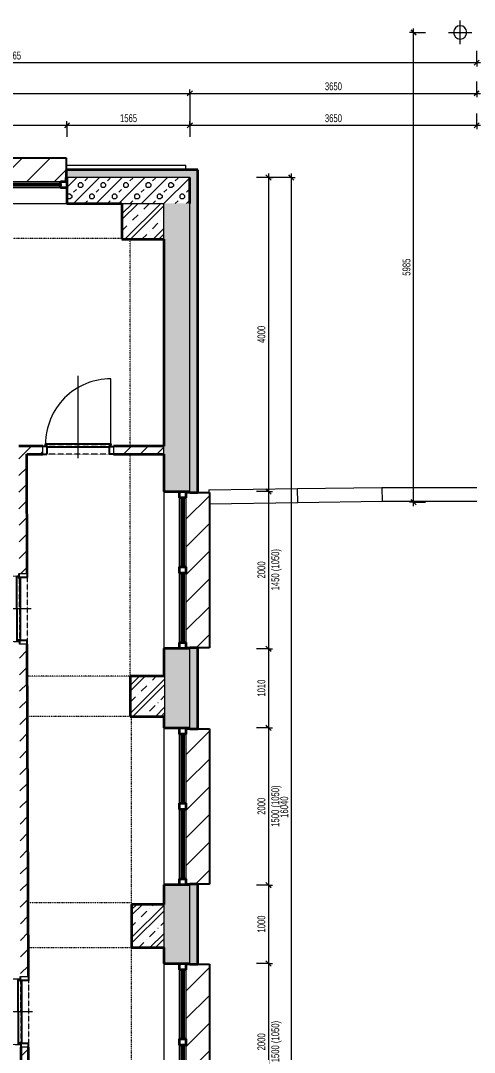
# Model space of a CAD drawing. Header units: millimetres. Extents: x -2814 to 222032, y -45352 to 20466.
# Drawn here: x 4611 to 10382, y -11243 to 1897 of the extents above; entities that cross this region are included whole.
import ezdxf

# ---------------------------------------------------------------- set-up
doc = ezdxf.new("R2010")
doc.units = ezdxf.units.MM
doc.linetypes.add('Dash dot dot', pattern=[5, 2, -1, 0, -1, 0, -1])
doc.linetypes.add('Čerchovaná se dvěma tečkami', pattern=[2.59, 1, -0.53, 0, -0.53, 0, -0.53])
for name, color, linetype, lineweight in [('A-ANNO-DIMS', 211, 'Continuous', 9), ('A-ANNO-DIMS-50', 211, 'Continuous', 9), ('A-DETL', 90, 'Continuous', 13), ('A-DETL-MBND', 5, 'Continuous', 13), ('A-DOOR', 31, 'Continuous', 13), ('A-DOOR-FRAM', 31, 'Continuous', 25), ('A-GENM', 13, 'Continuous', 13), ('A-GLAZ', 151, 'Continuous', 13), ('A-WALL', 113, 'Continuous', 13), ('A-WALL-PATT', 111, 'Continuous', 13), ('P-PIPE', 3, 'Continuous', 13), ('P-PIPE-CNTR', 3, 'Continuous', 13), ('Q-SPCQ', 91, 'Continuous', 13)]:
    doc.layers.add(name, color=color, linetype=linetype, lineweight=lineweight)
doc.styles.add('Arial_1', font='arial.ttf', dxfattribs={"width": 0.7, "height": 100})
doc.dimstyles.new('Vnitřní_-_průhledné', dxfattribs={"dimscale": 304.8, "dimtxt": 102.02594, "dimasz": 0.213255, "dimexe": 0.164042, "dimexo": 0.0625, "dimgap": 0.032808, "dimtad": 1, "dimdec": 0, "dimrnd": 5, "dimzin": 0, "dimdsep": 46, "dimtxsty": 'Arial_1', "dimblk1": 'OBLIQUE', "dimblk2": 'OBLIQUE', "dimsah": 1, "dimcen": 0.09, "dimdle": 0.164042, "dimazin": 0, "dimtfac": 1, "dimtdec": 4, "dimtix": 1, "dimtmove": 0, "dimatfit": 3, "dimfxl": 0.492126, "dimfxlon": 1, "dimtvp": 1, "dimtolj": 1, "dimtzin": 0, "dimarcsym": 2})
pattern_1 = [(45, (0, 0), (-106.066, 106.066), [])]
pattern_2 = [(45, (0, 0), (-179.605, 179.605), []), (45, (71.84, 6e-12), (-179.605, 179.605), []), (45, (215.53, 2e-11), (-107.763, 251.447), [101.6, -50.8, 1.676, -49.124])]

# ---------------------------------------------------------------- blocks, each defined once
blk = doc.blocks.new('DVERE_1k_oblozka - DD03_01_800x1970_koupelna-1549491-1NP_DEMOLICE A')
at = {"layer": 'A-DOOR'}
for p, q in [((-450, 53), (-400, 53)), ((-450, -47), (-450, 53)), ((-400, 53), (-400, -47)), ((0, 103), (0, -947)), ((400, 53), (450, 53)), ((400, -47), (400, 53)), ((450, 53), (450, -47)), ((-400, -47), (-450, -47)), ((-415, -47), (-415, -907)), ((305, -77), (-305, -77)), ((450, -47), (400, -47)), ((415, -77), (415, -47))]:
    blk.add_line(p, q, dxfattribs=at)
at = {"layer": 'A-DOOR', "linetype": 'Čerchovaná se dvěma tečkami'}
for p, q in [((-400, 53), (400, 53)), ((-400, -47), (400, -47))]:
    blk.add_line(p, q, dxfattribs=at)
at = {"layer": 'A-DOOR', "lineweight": 25}
for p, q in [((-415, -62), (-400, -62)), ((-415, -77), (-415, -62)), ((415, -77), (-415, -77)), ((-400, -37), (400, -37)), ((-400, -62), (-400, -47)), ((400, -47), (400, -62)), ((400, -62), (415, -62)), ((415, -62), (415, -77))]:
    blk.add_line(p, q, dxfattribs=at)
at = {"layer": 'A-DOOR'}
blk.add_arc((-415, -77), 830, 270, 0, dxfattribs=at)
at = {"layer": 'A-DOOR-FRAM'}
for p, q in [((-450, 53), (-400, 53)), ((-400, 53), (-400, -47)), ((400, -47), (400, 53)), ((450, 53), (400, 53)), ((-400, -47), (-450, -47)), ((400, -47), (450, -47))]:
    blk.add_line(p, q, dxfattribs=at)
blk = doc.blocks.new('DVERE_1k_oblozka - DD03_01_800x1970_koupelna-1549492-1NP_DEMOLICE A')
at = {"layer": 'A-DOOR'}
for p, q in [((-450, 53), (-400, 53)), ((-450, -47), (-450, 53)), ((-400, 53), (-400, -47)), ((0, 103), (0, -947)), ((400, 53), (450, 53)), ((400, -47), (400, 53)), ((450, 53), (450, -47)), ((-400, -47), (-450, -47)), ((-415, -47), (-415, -907)), ((305, -77), (-305, -77)), ((450, -47), (400, -47)), ((415, -77), (415, -47))]:
    blk.add_line(p, q, dxfattribs=at)
at = {"layer": 'A-DOOR', "linetype": 'Čerchovaná se dvěma tečkami'}
for p, q in [((-400, 53), (400, 53)), ((-400, -47), (400, -47))]:
    blk.add_line(p, q, dxfattribs=at)
at = {"layer": 'A-DOOR', "lineweight": 25}
for p, q in [((-415, -62), (-400, -62)), ((-415, -77), (-415, -62)), ((415, -77), (-415, -77)), ((-400, -37), (400, -37)), ((-400, -62), (-400, -47)), ((400, -47), (400, -62)), ((400, -62), (415, -62)), ((415, -62), (415, -77))]:
    blk.add_line(p, q, dxfattribs=at)
at = {"layer": 'A-DOOR'}
blk.add_arc((-415, -77), 830, 270, 0, dxfattribs=at)
at = {"layer": 'A-DOOR-FRAM'}
for p, q in [((-450, 53), (-400, 53)), ((-400, 53), (-400, -47)), ((400, -47), (400, 53)), ((450, 53), (400, 53)), ((-400, -47), (-450, -47)), ((400, -47), (450, -47))]:
    blk.add_line(p, q, dxfattribs=at)
blk = doc.blocks.new('OKNO_2k_ - OKNO_2k_2000x1440-1963729-1NP_DEMOLICE A')
at = {"layer": 'A-GLAZ'}
h = blk.add_hatch(dxfattribs=at)
h.set_pattern_fill('FP_101', color=256, style=0, pattern_type=2)
h.set_pattern_definition([(180, (4199.984, -266.784), (-75, -43.3), [50, -100]), (240, (4149.984, -266.784), (-0.0011, -86.6019), [50, -100]), (120, (4149.984, -266.784), (-74.9989, 43.3019), [50, -100])])
h.paths.add_polyline_path([(-1000, -115), (-1000, -166), (-990, -166), (-990, -115)])
h.paths.add_polyline_path([(990, -115), (990, -166), (1000, -166), (1000, -115)])
at = {"layer": 'A-GLAZ', "lineweight": 35}
for p, q in [((-1000, -35), (-920, -35)), ((-1000, -115), (-1000, -35)), ((-1000, -115), (-990, -115)), ((-1000, -166), (-1000, -115)), ((-920, -115), (-1000, -115)), ((-990, -115), (-990, -166)), ((-920, -35), (-920, -115)), ((-920, -85), (-920, -65)), ((-920, -65), (-40, -65)), ((-40, -85), (-920, -85)), ((-40, -35), (40, -35)), ((-40, -115), (-40, -35)), ((-40, -65), (-40, -85)), ((40, -115), (-40, -115)), ((40, -35), (40, -115)), ((40, -85), (40, -65)), ((40, -65), (920, -65)), ((920, -85), (40, -85)), ((920, -35), (1000, -35)), ((920, -115), (920, -35)), ((920, -65), (920, -85)), ((1000, -115), (920, -115)), ((990, -115), (1000, -115)), ((990, -166), (990, -115)), ((1000, -35), (1000, -115)), ((1000, -115), (1000, -166)), ((-990, -166), (-1000, -166)), ((1000, -166), (990, -166))]:
    blk.add_line(p, q, dxfattribs=at)
at = {"layer": 'A-GLAZ'}
for p, q in [((-920, -35), (-40, -35)), ((-40, -115), (-920, -115)), ((40, -35), (920, -35)), ((920, -115), (40, -115))]:
    blk.add_line(p, q, dxfattribs=at)
blk = doc.blocks.new('parapet s nosem_vnitní - parapet s nosem_vnitní-1280325-1NP_DEMOLICE A')
at = {"layer": 'A-GENM'}
blk.add_line((1000, 200), (-1000, 200), dxfattribs=at)
blk = doc.blocks.new('parapet_ext - parapet_ext-1802073-1NP_DEMOLICE A')
at = {"layer": 'Q-SPCQ'}
h = blk.add_hatch(dxfattribs=at)
h.set_pattern_fill('FP_102', color=41, style=0, pattern_type=2)
h.set_pattern_definition([(225, (4199.98, -151.78), (176.777, -176.777), [])])
h.paths.add_polyline_path([(-990, 0), (-990, -300), (990, -300), (990, 0), (-920, 0)])
at = {"layer": 'Q-SPCQ', "color": 31, "lineweight": 25}
for p, q in [((-990, -300), (-990, -150)), ((990, -150), (990, -300)), ((990, -300), (-990, -300))]:
    blk.add_line(p, q, dxfattribs=at)
blk = doc.blocks.new('OKNO_2k_ - OKNO_2k_2000x1450-1963754-1NP_DEMOLICE A')
at = {"layer": 'A-GLAZ'}
h = blk.add_hatch(dxfattribs=at)
h.set_pattern_fill('FP_103', color=256, style=0, pattern_type=2)
h.set_pattern_definition([(270, (5101.644, 6597.807), (43.3, -75), [50, -100]), (330, (5101.644, 6547.807), (86.6019, -0.0011), [50, -100]), (210, (5101.644, 6547.807), (-43.3019, -74.9989), [50, -100])])
h.paths.add_polyline_path([(-1000, -166), (-990, -166), (-990, -115), (-1000, -115)])
h.paths.add_polyline_path([(990, -115), (990, -166), (1000, -166), (1000, -115)])
at = {"layer": 'A-GLAZ', "lineweight": 35}
for p, q in [((-1000, -35), (-920, -35)), ((-1000, -115), (-1000, -35)), ((-1000, -115), (-990, -115)), ((-1000, -166), (-1000, -115)), ((-920, -115), (-1000, -115)), ((-990, -115), (-990, -166)), ((-920, -35), (-920, -115)), ((-920, -85), (-920, -65)), ((-920, -65), (-40, -65)), ((-40, -85), (-920, -85)), ((-40, -35), (40, -35)), ((-40, -115), (-40, -35)), ((-40, -65), (-40, -85)), ((40, -115), (-40, -115)), ((40, -35), (40, -115)), ((40, -85), (40, -65)), ((40, -65), (920, -65)), ((920, -85), (40, -85)), ((920, -35), (1000, -35)), ((920, -115), (920, -35)), ((920, -65), (920, -85)), ((1000, -115), (920, -115)), ((990, -115), (1000, -115)), ((990, -166), (990, -115)), ((1000, -35), (1000, -115)), ((1000, -115), (1000, -166)), ((-990, -166), (-1000, -166)), ((1000, -166), (990, -166))]:
    blk.add_line(p, q, dxfattribs=at)
at = {"layer": 'A-GLAZ'}
for p, q in [((-920, -35), (-40, -35)), ((-40, -115), (-920, -115)), ((40, -35), (920, -35)), ((920, -115), (40, -115))]:
    blk.add_line(p, q, dxfattribs=at)
blk = doc.blocks.new('parapet_ext - parapet_ext-V49-1NP_DEMOLICE A')
at = {"layer": 'Q-SPCQ'}
h = blk.add_hatch(dxfattribs=at)
h.set_pattern_fill('FP_104', color=41, style=0, pattern_type=2)
h.set_pattern_definition([(315, (5101.64, 6712.8), (176.777, 176.777), [])])
h.paths.add_polyline_path([(-990, 0), (-990, -300), (990, -300), (990, 0), (-920, 0)])
at = {"layer": 'Q-SPCQ', "color": 31, "lineweight": 25}
for p, q in [((-990, -300), (-990, -150)), ((990, -150), (990, -300)), ((990, -300), (-990, -300))]:
    blk.add_line(p, q, dxfattribs=at)
blk = doc.blocks.new('OKNO_2k_ - OKNO_2k_2000 x 1500-1963725-1NP_DEMOLICE A')
at = {"layer": 'A-GLAZ'}
h = blk.add_hatch(dxfattribs=at)
h.set_pattern_fill('FP_105', color=256, style=0, pattern_type=2)
h.set_pattern_definition([(270, (8111.644, 6597.807), (43.3, -75), [50, -100]), (330, (8111.644, 6547.807), (86.6019, -0.0011), [50, -100]), (210, (8111.644, 6547.807), (-43.3019, -74.9989), [50, -100])])
h.paths.add_polyline_path([(-1000, -166), (-990, -166), (-990, -115), (-1000, -115)])
h.paths.add_polyline_path([(990, -166), (1000, -166), (1000, -115), (990, -115)])
at = {"layer": 'A-GLAZ', "lineweight": 35}
for p, q in [((-1000, -35), (-920, -35)), ((-1000, -115), (-1000, -35)), ((-1000, -115), (-990, -115)), ((-1000, -166), (-1000, -115)), ((-920, -115), (-1000, -115)), ((-990, -115), (-990, -166)), ((-920, -35), (-920, -115)), ((-920, -85), (-920, -65)), ((-920, -65), (-40, -65)), ((-40, -85), (-920, -85)), ((-40, -35), (40, -35)), ((-40, -115), (-40, -35)), ((-40, -65), (-40, -85)), ((40, -115), (-40, -115)), ((40, -35), (40, -115)), ((40, -85), (40, -65)), ((40, -65), (920, -65)), ((920, -85), (40, -85)), ((920, -35), (1000, -35)), ((920, -115), (920, -35)), ((920, -65), (920, -85)), ((1000, -115), (920, -115)), ((990, -115), (1000, -115)), ((990, -166), (990, -115)), ((1000, -35), (1000, -115)), ((1000, -115), (1000, -166)), ((-990, -166), (-1000, -166)), ((1000, -166), (990, -166))]:
    blk.add_line(p, q, dxfattribs=at)
at = {"layer": 'A-GLAZ'}
for p, q in [((-920, -35), (-40, -35)), ((-40, -115), (-920, -115)), ((40, -35), (920, -35)), ((920, -115), (40, -115))]:
    blk.add_line(p, q, dxfattribs=at)
blk = doc.blocks.new('parapet_ext - parapet_ext-V50-1NP_DEMOLICE A')
at = {"layer": 'Q-SPCQ'}
h = blk.add_hatch(dxfattribs=at)
h.set_pattern_fill('FP_106', color=41, style=0, pattern_type=2)
h.set_pattern_definition([(315, (8111.64, 6712.8), (176.7767, 176.7767), [])])
h.paths.add_polyline_path([(-990, 0), (-990, -300), (990, -300), (990, 0), (-920, 0)])
at = {"layer": 'Q-SPCQ', "color": 31, "lineweight": 25}
for p, q in [((-990, -300), (-990, -150)), ((990, -150), (990, -300)), ((990, -300), (-990, -300))]:
    blk.add_line(p, q, dxfattribs=at)
blk = doc.blocks.new('OKNO_2k_ - OKNO_2k_2000 x 1500-V51-1NP_DEMOLICE A')
at = {"layer": 'A-GLAZ'}
h = blk.add_hatch(dxfattribs=at)
h.set_pattern_fill('FP_107', color=256, style=0, pattern_type=2)
h.set_pattern_definition([(270, (11111.644, 6597.807), (43.3, -75), [50, -100]), (330, (11111.644, 6547.807), (86.6019, -0.0011), [50, -100]), (210, (11111.644, 6547.807), (-43.3019, -74.9989), [50, -100])])
h.paths.add_polyline_path([(-1000, -115), (-1000, -166), (-990, -166), (-990, -115)])
h.paths.add_polyline_path([(990, -166), (1000, -166), (1000, -115), (990, -115)])
at = {"layer": 'A-GLAZ', "lineweight": 35}
for p, q in [((-1000, -35), (-920, -35)), ((-1000, -115), (-1000, -35)), ((-1000, -115), (-990, -115)), ((-1000, -166), (-1000, -115)), ((-920, -115), (-1000, -115)), ((-990, -115), (-990, -166)), ((-920, -35), (-920, -115)), ((-920, -85), (-920, -65)), ((-920, -65), (-40, -65)), ((-40, -85), (-920, -85)), ((-40, -35), (40, -35)), ((-40, -115), (-40, -35)), ((-40, -65), (-40, -85)), ((40, -115), (-40, -115)), ((40, -35), (40, -115)), ((40, -85), (40, -65)), ((40, -65), (920, -65)), ((920, -85), (40, -85)), ((920, -35), (1000, -35)), ((920, -115), (920, -35)), ((920, -65), (920, -85)), ((1000, -115), (920, -115)), ((990, -115), (1000, -115)), ((990, -166), (990, -115)), ((1000, -35), (1000, -115)), ((1000, -115), (1000, -166)), ((-990, -166), (-1000, -166)), ((1000, -166), (990, -166))]:
    blk.add_line(p, q, dxfattribs=at)
at = {"layer": 'A-GLAZ'}
for p, q in [((-920, -35), (-40, -35)), ((-40, -115), (-920, -115)), ((40, -35), (920, -35)), ((920, -115), (40, -115))]:
    blk.add_line(p, q, dxfattribs=at)
blk = doc.blocks.new('parapet_ext - parapet_ext-V52-1NP_DEMOLICE A')
at = {"layer": 'Q-SPCQ'}
h = blk.add_hatch(dxfattribs=at)
h.set_pattern_fill('FP_108', color=41, style=0, pattern_type=2)
h.set_pattern_definition([(315, (11111.64, 6712.8), (176.7767, 176.7767), [])])
h.paths.add_polyline_path([(-990, -51), (-990, -300), (990, -300), (990, 0), (-990, 0), (-990, -50)])
at = {"layer": 'Q-SPCQ', "color": 31, "lineweight": 25}
for p, q in [((-990, -300), (-990, -150)), ((990, -150), (990, -300)), ((990, -300), (-990, -300))]:
    blk.add_line(p, q, dxfattribs=at)
blk = doc.blocks.new('DIMBLOCK1-1NP_DEMOLICE A')
at = {"layer": 'A-ANNO-DIMS-50'}
for p, q in [((9609, 1747), (9559, 1747)), ((9609, -4286), (9609, 1797)), ((9609, 1747), (9759, 1747)), ((9609, -4236), (9559, -4236)), ((9609, -4236), (9759, -4236))]:
    blk.add_line(p, q, dxfattribs=at)
at = {"layer": 'A-ANNO-DIMS-50', "lineweight": 18}
for p, q in [((9609, 1747), (9577, 1779)), ((9609, 1747), (9642, 1714)), ((9609, -4236), (9577, -4204)), ((9609, -4236), (9642, -4269))]:
    blk.add_line(p, q, dxfattribs=at)
at = {"layer": 'A-ANNO-DIMS-50', "color": 0, "insert": (9469, -1352), "char_height": 100, "width": 256.16, "attachment_point": 1, "rotation": 90, "line_spacing_factor": 0.941778, "style": 'Arial_1'}
blk.add_mtext('5985', dxfattribs=at)
blk = doc.blocks.new('_Oblique')
at = {"color": 0, "linetype": 'ByBlock', "lineweight": -2}
blk.add_line((-0.5, -0.5), (0.5, 0.5), dxfattribs=at)
blk = doc.blocks.new('DIMBLOCK22-1NP_DEMOLICE A')
at = {"layer": 'A-ANNO-DIMS-50', "lineweight": 18}
for p, q in [((3200, 565), (3167, 532)), ((3200, 565), (3232, 597)), ((5200, 565), (5167, 532)), ((5200, 565), (5232, 597))]:
    blk.add_line(p, q, dxfattribs=at)
at = {"layer": 'A-ANNO-DIMS-50'}
for p, q in [((3200, 565), (3200, 615)), ((3200, 565), (5200, 565)), ((3200, 565), (3200, 415)), ((5200, 565), (5200, 615)), ((5200, 565), (5200, 415))]:
    blk.add_line(p, q, dxfattribs=at)
at = {"layer": 'A-ANNO-DIMS-50', "color": 0, "char_height": 100, "attachment_point": 1, "line_spacing_factor": 0.941778, "style": 'Arial_1'}
for s, insert, width in [('2000', (4093, 704), 256.16), ('1440 (1050)', (3942, 527), 619.69)]:
    blk.add_mtext(s, dxfattribs=dict(at, insert=insert, width=width))
blk = doc.blocks.new('DIMBLOCK23-1NP_DEMOLICE A')
at = {"layer": 'A-ANNO-DIMS-50', "lineweight": 18}
for p, q in [((5200, 565), (5167, 532)), ((5200, 565), (5232, 597)), ((6763, 565), (6730, 532)), ((6763, 565), (6795, 597))]:
    blk.add_line(p, q, dxfattribs=at)
at = {"layer": 'A-ANNO-DIMS-50'}
for p, q in [((5200, 565), (5200, 615)), ((5200, 565), (6763, 565)), ((5200, 565), (5200, 415)), ((6763, 565), (6763, 615)), ((6763, 565), (6763, 415))]:
    blk.add_line(p, q, dxfattribs=at)
at = {"layer": 'A-ANNO-DIMS-50', "color": 0, "insert": (5875, 704), "char_height": 100, "width": 256.16, "attachment_point": 1, "line_spacing_factor": 0.941778, "style": 'Arial_1'}
blk.add_mtext('1565', dxfattribs=at)
blk = doc.blocks.new('DIMBLOCK24-1NP_DEMOLICE A')
at = {"layer": 'A-ANNO-DIMS-50'}
for p, q in [((10412, 565), (10412, 715)), ((6763, 565), (6763, 615)), ((6763, 565), (10462, 565)), ((6763, 565), (6763, 415)), ((10412, 565), (10412, 515))]:
    blk.add_line(p, q, dxfattribs=at)
at = {"layer": 'A-ANNO-DIMS-50', "lineweight": 18}
for p, q in [((6763, 565), (6730, 532)), ((6763, 565), (6795, 597)), ((10412, 565), (10379, 532)), ((10412, 565), (10444, 597))]:
    blk.add_line(p, q, dxfattribs=at)
at = {"layer": 'A-ANNO-DIMS-50', "color": 0, "insert": (8481, 704), "char_height": 100, "width": 256.16, "attachment_point": 1, "line_spacing_factor": 0.941778, "style": 'Arial_1'}
blk.add_mtext('3650', dxfattribs=at)
blk = doc.blocks.new('DIMBLOCK25-1NP_DEMOLICE A')
at = {"layer": 'A-ANNO-DIMS-50'}
for p, q in [((7763, -102), (7613, -102)), ((7763, -52), (7763, -4102)), ((7763, -102), (7813, -102)), ((7763, -4102), (7613, -4102)), ((7763, -4102), (7813, -4102))]:
    blk.add_line(p, q, dxfattribs=at)
at = {"layer": 'A-ANNO-DIMS-50', "lineweight": 18}
for p, q in [((7763, -102), (7731, -69)), ((7763, -102), (7796, -134)), ((7763, -4102), (7731, -4069)), ((7763, -4102), (7796, -4134))]:
    blk.add_line(p, q, dxfattribs=at)
at = {"layer": 'A-ANNO-DIMS-50', "color": 0, "insert": (7623, -2208), "char_height": 100, "width": 256.16, "attachment_point": 1, "rotation": 90, "line_spacing_factor": 0.941778, "style": 'Arial_1'}
blk.add_mtext('4000', dxfattribs=at)
blk = doc.blocks.new('DIMBLOCK26-1NP_DEMOLICE A')
at = {"layer": 'A-ANNO-DIMS-50', "lineweight": 18}
for p, q in [((7763, -4102), (7731, -4069)), ((7763, -4102), (7796, -4134)), ((7763, -6102), (7731, -6069)), ((7763, -6102), (7796, -6134))]:
    blk.add_line(p, q, dxfattribs=at)
at = {"layer": 'A-ANNO-DIMS-50'}
for p, q in [((7763, -4102), (7613, -4102)), ((7763, -4102), (7763, -6102)), ((7763, -4102), (7813, -4102)), ((7763, -6102), (7613, -6102)), ((7763, -6102), (7813, -6102))]:
    blk.add_line(p, q, dxfattribs=at)
at = {"layer": 'A-ANNO-DIMS-50', "color": 0, "char_height": 100, "attachment_point": 1, "rotation": 90, "line_spacing_factor": 0.941778, "style": 'Arial_1'}
for s, insert, width in [('1450 (1050)', (7800, -5360), 619.69), ('2000', (7623, -5208), 256.16)]:
    blk.add_mtext(s, dxfattribs=dict(at, insert=insert, width=width))
blk = doc.blocks.new('DIMBLOCK27-1NP_DEMOLICE A')
at = {"layer": 'A-ANNO-DIMS-50'}
for p, q in [((7763, -6102), (7613, -6102)), ((7763, -6102), (7763, -7112)), ((7763, -6102), (7813, -6102)), ((7763, -7112), (7613, -7112)), ((7763, -7112), (7813, -7112))]:
    blk.add_line(p, q, dxfattribs=at)
at = {"layer": 'A-ANNO-DIMS-50', "lineweight": 18}
for p, q in [((7763, -6102), (7731, -6069)), ((7763, -6102), (7796, -6134)), ((7763, -7112), (7731, -7079)), ((7763, -7112), (7796, -7144))]:
    blk.add_line(p, q, dxfattribs=at)
at = {"layer": 'A-ANNO-DIMS-50', "color": 0, "insert": (7623, -6713), "char_height": 100, "width": 256.16, "attachment_point": 1, "rotation": 90, "line_spacing_factor": 0.941778, "style": 'Arial_1'}
blk.add_mtext('1010', dxfattribs=at)
blk = doc.blocks.new('DIMBLOCK28-1NP_DEMOLICE A')
at = {"layer": 'A-ANNO-DIMS-50', "lineweight": 18}
for p, q in [((7763, -7112), (7731, -7079)), ((7763, -7112), (7796, -7144)), ((7763, -9112), (7731, -9079)), ((7763, -9112), (7796, -9144))]:
    blk.add_line(p, q, dxfattribs=at)
at = {"layer": 'A-ANNO-DIMS-50'}
for p, q in [((7763, -7112), (7613, -7112)), ((7763, -7112), (7763, -9112)), ((7763, -7112), (7813, -7112)), ((7763, -9112), (7613, -9112)), ((7763, -9112), (7813, -9112))]:
    blk.add_line(p, q, dxfattribs=at)
at = {"layer": 'A-ANNO-DIMS-50', "color": 0, "char_height": 100, "attachment_point": 1, "rotation": 90, "line_spacing_factor": 0.941778, "style": 'Arial_1'}
for s, insert, width in [('1500 (1050)', (7800, -8370), 619.69), ('2000', (7623, -8218), 256.16)]:
    blk.add_mtext(s, dxfattribs=dict(at, insert=insert, width=width))
blk = doc.blocks.new('DIMBLOCK29-1NP_DEMOLICE A')
at = {"layer": 'A-ANNO-DIMS-50'}
for p, q in [((7763, -9112), (7613, -9112)), ((7763, -9112), (7763, -10112)), ((7763, -9112), (7813, -9112)), ((7763, -10112), (7613, -10112)), ((7763, -10112), (7813, -10112))]:
    blk.add_line(p, q, dxfattribs=at)
at = {"layer": 'A-ANNO-DIMS-50', "lineweight": 18}
for p, q in [((7763, -9112), (7731, -9079)), ((7763, -9112), (7796, -9144)), ((7763, -10112), (7731, -10079)), ((7763, -10112), (7796, -10144))]:
    blk.add_line(p, q, dxfattribs=at)
at = {"layer": 'A-ANNO-DIMS-50', "color": 0, "insert": (7623, -9718), "char_height": 100, "width": 256.16, "attachment_point": 1, "rotation": 90, "line_spacing_factor": 0.941778, "style": 'Arial_1'}
blk.add_mtext('1000', dxfattribs=at)
blk = doc.blocks.new('DIMBLOCK30-1NP_DEMOLICE A')
at = {"layer": 'A-ANNO-DIMS-50'}
for p, q in [((7763, -10112), (7613, -10112)), ((7763, -10112), (7763, -12112)), ((7763, -10112), (7813, -10112)), ((7763, -12112), (7613, -12112)), ((7763, -12112), (7813, -12112))]:
    blk.add_line(p, q, dxfattribs=at)
at = {"layer": 'A-ANNO-DIMS-50', "lineweight": 18}
for p, q in [((7763, -10112), (7731, -10079)), ((7763, -10112), (7796, -10144)), ((7763, -12112), (7731, -12079)), ((7763, -12112), (7796, -12144))]:
    blk.add_line(p, q, dxfattribs=at)
at = {"layer": 'A-ANNO-DIMS-50', "color": 0, "char_height": 100, "attachment_point": 1, "rotation": 90, "line_spacing_factor": 0.941778, "style": 'Arial_1'}
for s, insert, width in [('1500 (1050)', (7800, -11370), 619.69), ('2000', (7623, -11218), 256.16)]:
    blk.add_mtext(s, dxfattribs=dict(at, insert=insert, width=width))
blk = doc.blocks.new('DIMBLOCK184-1NP_DEMOLICE A')
at = {"layer": 'A-ANNO-DIMS-50', "lineweight": 18}
for p, q in [((-317, 970), (-350, 937)), ((-317, 970), (-285, 1002)), ((6763, 970), (6730, 937)), ((6763, 970), (6795, 1002))]:
    blk.add_line(p, q, dxfattribs=at)
at = {"layer": 'A-ANNO-DIMS-50'}
for p, q in [((-317, 970), (-317, 1020)), ((-317, 970), (6763, 970)), ((-317, 970), (-317, 548)), ((6763, 970), (6763, 1020)), ((6763, 970), (6763, 445))]:
    blk.add_line(p, q, dxfattribs=at)
at = {"layer": 'A-ANNO-DIMS-50', "color": 0, "insert": (3116, 1110), "char_height": 100, "width": 256.16, "attachment_point": 1, "line_spacing_factor": 0.941778, "style": 'Arial_1'}
blk.add_mtext('7080', dxfattribs=at)
blk = doc.blocks.new('DIMBLOCK185-1NP_DEMOLICE A')
at = {"layer": 'A-ANNO-DIMS-50'}
for p, q in [((10412, 970), (10412, 1120)), ((6763, 970), (6763, 1020)), ((6763, 970), (10462, 970)), ((6763, 970), (6763, 445)), ((10412, 970), (10412, 920))]:
    blk.add_line(p, q, dxfattribs=at)
at = {"layer": 'A-ANNO-DIMS-50', "lineweight": 18}
for p, q in [((6763, 970), (6730, 937)), ((6763, 970), (6795, 1002)), ((10412, 970), (10379, 937)), ((10412, 970), (10444, 1002))]:
    blk.add_line(p, q, dxfattribs=at)
at = {"layer": 'A-ANNO-DIMS-50', "color": 0, "insert": (8481, 1110), "char_height": 100, "width": 256.16, "attachment_point": 1, "line_spacing_factor": 0.941778, "style": 'Arial_1'}
blk.add_mtext('3650', dxfattribs=at)
blk = doc.blocks.new('DIMBLOCK186-1NP_DEMOLICE A')
at = {"layer": 'A-ANNO-DIMS-50'}
for p, q in [((10412, 1362), (10412, 1512)), ((-1505, 1362), (10462, 1362)), ((-1455, 1362), (-1455, 1412)), ((-1455, 1362), (-1455, 505)), ((10412, 1362), (10412, 1312))]:
    blk.add_line(p, q, dxfattribs=at)
at = {"layer": 'A-ANNO-DIMS-50', "lineweight": 18}
for p, q in [((-1455, 1362), (-1488, 1330)), ((-1455, 1362), (-1423, 1395)), ((10412, 1362), (10379, 1330)), ((10412, 1362), (10444, 1395))]:
    blk.add_line(p, q, dxfattribs=at)
at = {"layer": 'A-ANNO-DIMS-50', "color": 0, "insert": (4345, 1502), "char_height": 100, "width": 320.2, "attachment_point": 1, "line_spacing_factor": 0.941778, "style": 'Arial_1'}
blk.add_mtext('11865', dxfattribs=at)
blk = doc.blocks.new('DIMBLOCK187-1NP_DEMOLICE A')
at = {"layer": 'A-ANNO-DIMS-50'}
for p, q in [((8054, -102), (7760, -102)), ((8054, -52), (8054, -16193)), ((8054, -102), (8104, -102)), ((8054, -16143), (8004, -16143)), ((8054, -16143), (8204, -16143))]:
    blk.add_line(p, q, dxfattribs=at)
at = {"layer": 'A-ANNO-DIMS-50', "lineweight": 18}
for p, q in [((8054, -102), (8021, -69)), ((8054, -102), (8086, -134)), ((8054, -16143), (8021, -16111)), ((8054, -16143), (8086, -16176))]:
    blk.add_line(p, q, dxfattribs=at)
at = {"layer": 'A-ANNO-DIMS-50', "color": 0, "insert": (7914, -8256), "char_height": 100, "width": 320.2, "attachment_point": 1, "rotation": 90, "line_spacing_factor": 0.941778, "style": 'Arial_1'}
blk.add_mtext('16040', dxfattribs=at)

msp = doc.modelspace()

# ---------------------------------------------------------------- hatches: boundary and pattern name
at = {"layer": 'A-WALL-PATT'}
h = msp.add_hatch(color=41, dxfattribs=at)
h.paths.add_polyline_path([(6862.8, -101.8), (6862.8, -1.8), (5190, -1.8), (5190, -100.8), (5200, -100.8), (5200, -101.8), (6812.8, -101.8)])
h.paths.add_polyline_path([(12.8, -101.8), (3200, -101.8), (3200, -100.8), (3210, -100.8), (3210, -1.8), (-417.2, -1.8), (-417.2, -101.8), (-317.2, -101.8)])
h = msp.add_hatch(dxfattribs=at)
h.set_pattern_fill('FP_2', color=256, angle=-135, style=0, pattern_type=2)
h.set_pattern_definition([(225, (3315.97, -101.78), (143.684, -143.684), []), (180, (3087.02, -169.09), (-143.684, -143.684), [25.4, -261.968]), (225, (3061.62, -169.09), (143.684, -143.684), [25.4, -177.8]), (270, (3043.66, -187.05), (143.684, -143.684), [25.4, -261.968]), (315, (3043.66, -212.45), (143.684, 143.684), [25.4, -177.8]), (180, (3087.02, -230.41), (-143.684, -143.684), [25.4, -261.968]), (225, (3104.98, -212.45), (143.684, -143.684), [25.4, -177.8]), (270, (3104.98, -187.05), (143.684, -143.684), [25.4, -261.968]), (315, (3087.02, -169.09), (143.684, 143.684), [25.4, -177.8]), (225, (3020.44, -253.63), (143.684, -143.684), [50.8, -152.4])])
h.paths.add_polyline_path([(6762.8, -431.8), (6762.8, -101.8), (5200, -101.8), (5200, -431.8), (6432.8, -431.8)])
h.paths.add_polyline_path([(12.8, -431.8), (3200, -431.8), (3200, -101.8), (12.8, -101.8), (12.8, -151.8)])
h = msp.add_hatch(color=41, dxfattribs=at)
h.paths.add_polyline_path([(6862.8, -16143.3), (6862.8, -15111.6), (6763.8, -15111.6), (6763.3, -15121.6), (6762.8, -15121.6), (6762.8, -16143.3), (6812.8, -16143.3)])
h.paths.add_polyline_path([(6763.8, -13131.6), (6862.8, -13131.6), (6862.8, -12101.6), (6763.8, -12101.6), (6763.3, -12111.6), (6762.8, -12111.6), (6762.8, -13121.6), (6763.8, -13121.6)])
h.paths.add_polyline_path([(6812.8, -10121.6), (6862.8, -10121.6), (6862.8, -9101.6), (6763.8, -9101.6), (6763.3, -9111.6), (6762.8, -9111.6), (6762.8, -10111.6), (6763.8, -10111.6), (6763.8, -10121.6)])
h.paths.add_polyline_path([(6763.8, -7121.6), (6862.8, -7121.6), (6862.8, -6091.6), (6763.8, -6091.6), (6763.8, -6101.6), (6762.8, -6101.6), (6763.3, -7111.6), (6763.8, -7111.6)])
h.paths.add_polyline_path([(6862.8, -4111.6), (6862.8, -101.8), (6762.8, -101.8), (6762.8, -4101.6), (6763.8, -4101.6), (6763.8, -4111.6), (6812.8, -4111.6)])
h = msp.add_hatch(dxfattribs=at)
h.set_pattern_fill('FP_10', color=256, angle=225, style=0, pattern_type=2)
h.set_pattern_definition([(45, (0, 0), (-179.605, 179.605), []), (45, (71.84, 6e-12), (-179.605, 179.605), []), (45, (215.53, 2e-11), (-107.763, 251.447), [101.6, -50.8, 1.676, -49.124])])
h.paths.add_polyline_path([(5900, -886.8), (6432.8, -886.8), (6432.8, -431.8), (5900, -431.8), (5900, -565)])
h = msp.add_hatch(dxfattribs=at)
h.set_pattern_fill('FP_3', color=256, angle=225, style=0, pattern_type=2)
h.set_pattern_definition([(135, (6762.8, -8215.69), (-143.684, -143.684), []), (90, (6695.5, -7986.74), (-143.684, 143.684), [25.4, -261.968]), (135, (6695.5, -7961.34), (-143.684, -143.684), [25.4, -177.8]), (180, (6677.54, -7943.38), (-143.684, -143.684), [25.4, -261.968]), (225, (6652.14, -7943.38), (143.684, -143.684), [25.4, -177.8]), (90, (6634.18, -7986.74), (-143.684, 143.684), [25.4, -261.968]), (135, (6652.14, -8004.7), (-143.684, -143.684), [25.4, -177.8]), (180, (6677.54, -8004.7), (-143.684, -143.684), [25.4, -261.968]), (225, (6695.5, -7986.74), (143.684, -143.684), [25.4, -177.8]), (135, (6610.96, -7920.16), (-143.684, -143.684), [50.8, -152.4])])
h.paths.add_polyline_path([(6432.8, -16143.3), (6762.8, -16143.3), (6762.8, -15121.6), (6432.8, -15121.6), (6432.8, -15478.3)])
h.paths.add_polyline_path([(6632.8, -13121.6), (6762.8, -13121.6), (6762.3, -12111.6), (6432.8, -12111.6), (6432.8, -13121.6)])
h.paths.add_polyline_path([(6762.8, -10111.6), (6762.8, -9111.6), (6432.8, -9111.6), (6432.8, -10111.6), (6758.5, -10111.6)])
h.paths.add_polyline_path([(6758, -7111.6), (6762.8, -7111.6), (6762.8, -6101.6), (6432.8, -6101.6), (6432.8, -6451.2), (6442.8, -6451.2), (6442.8, -6966.2), (6432.8, -6966.2), (6432.8, -7111.6), (6712.8, -7111.6)])
h.paths.add_polyline_path([(6632.8, -4101.6), (6762.8, -4101.6), (6762.8, -431.8), (6432.8, -431.8), (6432.8, -4101.6)])
h = msp.add_hatch(dxfattribs=at)
h.set_pattern_fill('FP_4', color=256, style=0, pattern_type=2)
h.set_pattern_definition(pattern_1)
h.paths.add_polyline_path([(5792.8, -3625), (6432.8, -3625), (6432.8, -3525), (5792.8, -3525)])
h.paths.add_polyline_path([(4587.8, -3625), (4892.8, -3625), (4892.8, -3525), (4587.5, -3525)])
h = msp.add_hatch(dxfattribs=at)
h.set_pattern_fill('FP_4', color=256, style=0, pattern_type=2)
h.set_pattern_definition(pattern_1)
h.paths.add_polyline_path([(4622.8, -14200.6), (4722.8, -14199.3), (4712.6, -11176.7), (4612.8, -11177.1), (4622.2, -14027.7)])
h.paths.add_polyline_path([(4609.8, -10277.1), (4709.8, -10276.7), (4695.6, -6044.7), (4595.8, -6045), (4606.5, -9283.6)])
h.paths.add_polyline_path([(4592.8, -5145), (4692.8, -5144.7), (4687.8, -3625), (4587.8, -3625)])
h = msp.add_hatch(dxfattribs=at)
h.set_pattern_fill('FP_10', color=256, angle=225, style=0, pattern_type=2)
h.set_pattern_definition(pattern_2)
h.paths.add_polyline_path([(6442.8, -6966.2), (6442.8, -6451.2), (6002.8, -6451.2), (6002.8, -6966.2), (6432.8, -6966.2)])
h = msp.add_hatch(dxfattribs=at)
h.set_pattern_fill('FP_10', color=256, angle=225, style=0, pattern_type=2)
h.set_pattern_definition(pattern_2)
h.paths.add_polyline_path([(6432.8, -9908.2), (6432.8, -9358.2), (6022.8, -9358.2), (6022.8, -9908.2)])

# ---------------------------------------------------------------- linework, layer by layer
at = {"layer": 'A-DETL', "linetype": 'Dash dot dot'}
for p, q in [((447.8, -871.8), (5900, -871.8)), ((6002.8, -3525), (6002.8, -886.8)), ((6002.8, -6451.2), (6002.8, -3625)), ((6002.8, -6451.2), (4697.2, -6451.2)), ((4698.8, -6963.2), (6002.8, -6963.2)), ((6022.8, -9358.2), (6022.8, -6966.2)), ((4706.7, -9334.8), (6022.8, -9334.8)), ((4708.6, -9908.2), (6022.8, -9908.2)), ((6022.8, -15451.8), (6022.8, -9908.2))]:
    msp.add_line(p, q, dxfattribs=at)
at = {"layer": 'A-DETL-MBND'}
for p, q in [((5190, 57.6), (6713.8, 57.6)), ((6713.8, -1.8), (6713.8, 57.6)), ((8134, -4062.5), (9206.4, -4049.7)), ((9207.5, -4229.7), (8136.5, -4242.5))]:
    msp.add_line(p, q, dxfattribs=at)
at = {"layer": 'A-WALL', "color": 40, "lineweight": 35}
for p, q in [((6862.8, -1.8), (5190, -1.8)), ((5190, -1.8), (5190, -100.8)), ((6862.8, -4111.6), (6862.8, -1.8)), ((6763.8, -4111.6), (6862.8, -4111.6)), ((6862.8, -6091.6), (6763.8, -6091.6)), ((6862.8, -7121.6), (6862.8, -6091.6)), ((6763.8, -7121.6), (6862.8, -7121.6)), ((6862.8, -9101.6), (6763.8, -9101.6)), ((6862.8, -10121.6), (6862.8, -9101.6)), ((6763.8, -10121.6), (6862.8, -10121.6))]:
    msp.add_line(p, q, dxfattribs=at)
at = {"layer": 'A-WALL'}
for p, q in [((6762.8, -101.8), (5200, -101.8)), ((5900, -431.8), (6432.8, -431.8)), ((6432.8, -886.8), (6432.8, -431.8)), ((6762.8, -4101.6), (6762.8, -431.8)), ((6432.8, -3625), (6432.8, -3525)), ((7003.9, -4081.1), (8134, -4062.5)), ((8136.5, -4242.5), (8134, -4062.5)), ((9206.4, -4049.7), (10412, -4049.7)), ((9206.4, -4049.7), (9207.5, -4229.7)), ((7003.9, -4081.1), (7004.4, -4111.6)), ((8136.5, -4242.5), (7012.8, -4261)), ((10412, -4229.7), (9207.5, -4229.7)), ((6762.8, -7111.6), (6762.8, -6101.6)), ((6432.8, -6451.2), (6442.8, -6451.2)), ((6442.8, -6451.2), (6442.8, -6966.2)), ((6442.8, -6966.2), (6432.8, -6966.2)), ((6762.8, -10111.6), (6762.8, -9111.6)), ((6432.8, -9358.2), (6432.8, -9908.2))]:
    msp.add_line(p, q, dxfattribs=at)
at = {"layer": 'A-WALL', "lineweight": 35}
for p, q in [((6762.8, -431.8), (6762.8, -101.8)), ((5200, -231.8), (5200, -431.8)), ((5200, -431.8), (5900, -431.8)), ((5900, -431.8), (5900, -886.8)), ((5900, -886.8), (6432.8, -886.8)), ((6432.8, -886.8), (6432.8, -3525)), ((4892.8, -3525), (4587.5, -3525)), ((6432.8, -3525), (5792.8, -3525)), ((4687.8, -3625), (4892.8, -3625)), ((4692.8, -5144.7), (4687.8, -3625)), ((5792.8, -3625), (6432.8, -3625)), ((6432.8, -3625), (6432.8, -4101.6)), ((6432.8, -4101.6), (6632.8, -4101.6)), ((4709.8, -10276.7), (4695.8, -6044.7)), ((6432.8, -6101.6), (6432.8, -6451.2)), ((6632.8, -6101.6), (6432.8, -6101.6)), ((6002.8, -6451.2), (6002.8, -6966.2)), ((6432.8, -6451.2), (6002.8, -6451.2)), ((6002.8, -6966.2), (6432.8, -6966.2)), ((6432.8, -6966.2), (6432.8, -7111.6)), ((6432.8, -7111.6), (6632.8, -7111.6)), ((6432.8, -9111.6), (6432.8, -9358.2)), ((6632.8, -9111.6), (6432.8, -9111.6)), ((6022.8, -9358.2), (6022.8, -9908.2)), ((6432.8, -9358.2), (6022.8, -9358.2)), ((6022.8, -9908.2), (6432.8, -9908.2)), ((6432.8, -9908.2), (6432.8, -10111.6)), ((6432.8, -10111.6), (6632.8, -10111.6)), ((4612.8, -11177.1), (4622.8, -14200.6)), ((4723.1, -14299.3), (4712.8, -11176.7))]:
    msp.add_line(p, q, dxfattribs=at)
at = {"layer": 'P-PIPE', "color": 9}
for start, end in [(0, 180), (180, 360)]:
    msp.add_arc((10202, 1746.6), 84.1, start, end, dxfattribs=at)
at = {"layer": 'P-PIPE-CNTR', "color": 9}
for p, q in [((10202, 1596.6), (10202, 1896.6)), ((10052, 1746.6), (10352, 1746.6))]:
    msp.add_line(p, q, dxfattribs=at)

# ---------------------------------------------------------------- block references
at = {"layer": 'A-DOOR'}
for name, p, rotation in [('DVERE_1k_oblozka - DD03_01_800x1970_koupelna-1549492-1NP_DEMOLICE A', (5342.8, -3572.1), 180), ('DVERE_1k_oblozka - DD03_01_800x1970_koupelna-1549491-1NP_DEMOLICE A', (4641.5, -5594.8), 270.1895959118316), ('DVERE_1k_oblozka - DD03_01_800x1970_koupelna-1549491-1NP_DEMOLICE A', (4658.4, -10726.9), 270.1895959118316)]:
    msp.add_blockref(name, p, dxfattribs=dict(at, rotation=rotation))
at = {"layer": 'A-GENM'}
for p, rotation in [((4200, -231.8), 180), ((6632.8, -5101.6), 89.99999999999986), ((6632.8, -8111.6), 89.99999999999986), ((6632.8, -11111.6), 89.99999999999986)]:
    msp.add_blockref('parapet s nosem_vnitní - parapet s nosem_vnitní-1280325-1NP_DEMOLICE A', p, dxfattribs=dict(at, rotation=rotation))
at = {"layer": 'A-GLAZ'}
for name, p, rotation in [('OKNO_2k_ - OKNO_2k_2000x1440-1963729-1NP_DEMOLICE A', (4200, -266.8), 180), ('OKNO_2k_ - OKNO_2k_2000x1450-1963754-1NP_DEMOLICE A', (6597.8, -5101.6), 89.99999999999986), ('OKNO_2k_ - OKNO_2k_2000 x 1500-1963725-1NP_DEMOLICE A', (6597.8, -8111.6), 89.99999999999986), ('OKNO_2k_ - OKNO_2k_2000 x 1500-V51-1NP_DEMOLICE A', (6597.8, -11111.6), 89.99999999999986)]:
    msp.add_blockref(name, p, dxfattribs=dict(at, rotation=rotation))
at = {"layer": 'Q-SPCQ', "color": 31, "lineweight": 25}
for name, p, rotation in [('parapet_ext - parapet_ext-1802073-1NP_DEMOLICE A', (4200, -151.8), 180), ('parapet_ext - parapet_ext-V49-1NP_DEMOLICE A', (6712.8, -5101.6), 89.99999999999986), ('parapet_ext - parapet_ext-V50-1NP_DEMOLICE A', (6712.8, -8111.6), 89.99999999999986), ('parapet_ext - parapet_ext-V52-1NP_DEMOLICE A', (6712.8, -11111.6), 89.99999999999986)]:
    msp.add_blockref(name, p, dxfattribs=dict(at, rotation=rotation))

# ---------------------------------------------------------------- dimensions: what is measured, and where the dimension line sits
at = {"layer": 'A-ANNO-DIMS'}
for base, p1, p2, override, picture, middle in [((9609.1, 1746.6), (9759.1, -4236.1), (9759.1, 1746.6), {"dimpost": '<>', "dimfxl": 5982.711665}, 'DIMBLOCK1-1NP_DEMOLICE A', (9548.1, -1244.8)), ((7763.1, -4101.6), (7613.1, -101.8), (7613.1, -4101.6), {"dimpost": '<>', "dimfxl": 3999.859545}, 'DIMBLOCK25-1NP_DEMOLICE A', (7702, -2101.7)), ((8053.8796, -16143.2755), (7759.6493, -101.7841), (8203.8796, -16143.2755), {"dimpost": '<>', "dimfxl": 16047.641165}, 'DIMBLOCK187-1NP_DEMOLICE A', (7992.8223, -8122.5298)), ((7763.1, -7111.6), (7613.1, -6101.6), (7613.1, -7111.6), {"dimpost": '<>', "dimfxl": 1010}, 'DIMBLOCK27-1NP_DEMOLICE A', (7702, -6606.6)), ((7763.1, -10111.6), (7613.1, -9111.6), (7613.1, -10111.6), {"dimpost": '<>', "dimfxl": 1000}, 'DIMBLOCK29-1NP_DEMOLICE A', (7702, -9611.6))]:
    dim = msp.add_linear_dim(base=base, p1=p1, p2=p2, angle=90, dimstyle='Vnitřní_-_průhledné', override=override, dxfattribs=at)
    dim.commit()
    dim.dimension.update_dxf_attribs({"geometry": picture, "text_midpoint": middle})
for base, p1, p2, override, picture, middle in [((10412, 1362.1), (-1455.4, 504.5), (10412, 1512.1), {"dimpost": '<>', "dimfxl": 11910.082207}, 'DIMBLOCK186-1NP_DEMOLICE A', (4478.3, 1423.1)), ((6762.8, 969.8), (-317.2, 547.8), (6762.8, 444.9), {"dimpost": '<>', "dimfxl": 7080.747516}, 'DIMBLOCK184-1NP_DEMOLICE A', (3222.8, 1030.8)), ((10412, 969.8), (6762.8, 444.9), (10412, 1119.8), {"dimpost": '<>', "dimfxl": 3711.049167}, 'DIMBLOCK185-1NP_DEMOLICE A', (8587.4, 1030.9)), ((6762.8, 564.6), (5200, 414.6), (6762.8, 414.6), {"dimpost": '<>', "dimfxl": 1562.823257}, 'DIMBLOCK23-1NP_DEMOLICE A', (5981.4, 625.7)), ((10412, 564.6), (6762.8, 414.6), (10412, 714.6), {"dimpost": '<>', "dimfxl": 3661.482082}, 'DIMBLOCK24-1NP_DEMOLICE A', (8587.4, 625.7))]:
    dim = msp.add_linear_dim(base=base, p1=p1, p2=p2, dimstyle='Vnitřní_-_průhledné', override=override, dxfattribs=at)
    dim.commit()
    dim.dimension.update_dxf_attribs({"geometry": picture, "text_midpoint": middle})
dim = msp.add_linear_dim(base=(5200, 564.6), p1=(3200, 414.6), p2=(5200, 414.6), text='<>\\X1440 (1050)', dimstyle='Vnitřní_-_průhledné', override={"dimpost": '<>', "dimfxl": 2000}, dxfattribs=at)
dim.commit()
dim.dimension.update_dxf_attribs({"geometry": 'DIMBLOCK22-1NP_DEMOLICE A', "text_midpoint": (4200, 564.6)})
for base, p1, p2, text, picture, middle in [((7763.1, -6101.6), (7613.1, -4101.6), (7613.1, -6101.6), '<>\\X1450 (1050)', 'DIMBLOCK26-1NP_DEMOLICE A', (7763.1, -5101.6)), ((7763.1, -9111.6), (7613.1, -7111.6), (7613.1, -9111.6), '<>\\X1500 (1050)', 'DIMBLOCK28-1NP_DEMOLICE A', (7763.1, -8111.6)), ((7763.1, -12111.6), (7613.1, -10111.6), (7613.1, -12111.6), '<>\\X1500 (1050)', 'DIMBLOCK30-1NP_DEMOLICE A', (7763.1, -11111.6))]:
    dim = msp.add_linear_dim(base=base, p1=p1, p2=p2, angle=90, text=text, dimstyle='Vnitřní_-_průhledné', override={"dimpost": '<>', "dimfxl": 2000}, dxfattribs=at)
    dim.commit()
    dim.dimension.update_dxf_attribs({"geometry": picture, "text_midpoint": middle})

doc.saveas('drawing.dxf')
